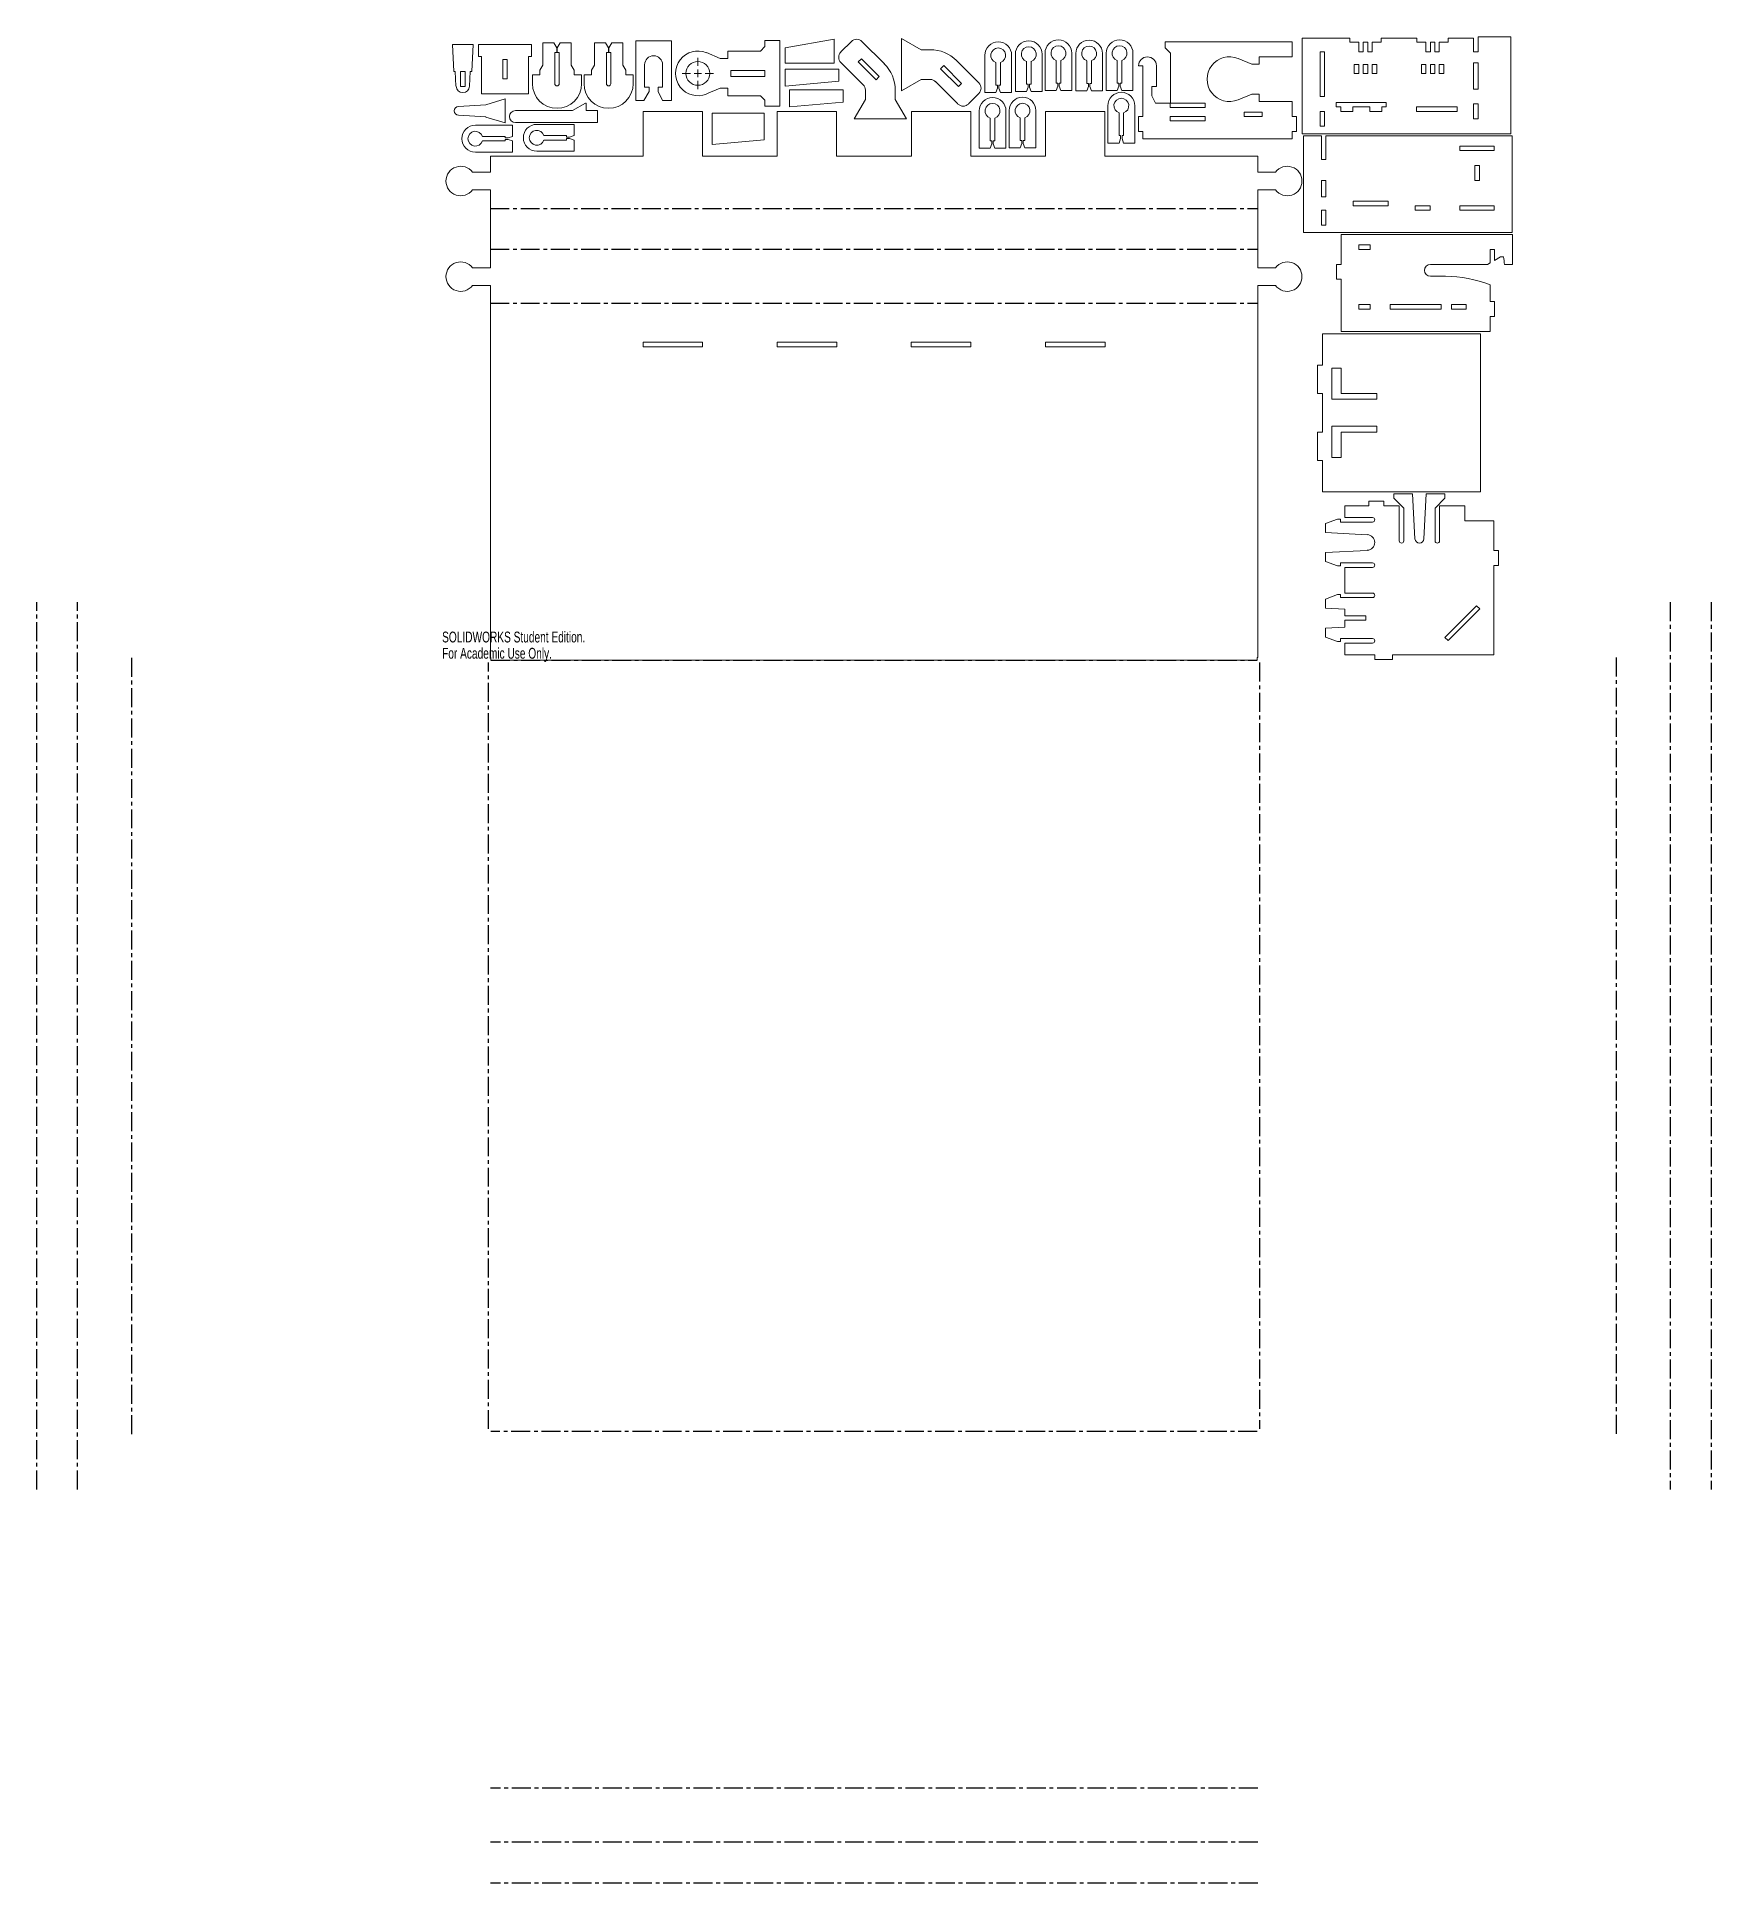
# Model space of a CAD drawing. Header units: millimetres. Extents: x -272 to 851, y -819 to 419.
import ezdxf

# ---------------------------------------------------------------- set-up
doc = ezdxf.new("R2010")
doc.units = ezdxf.units.MM
doc.linetypes.add('CENTERX2', pattern=[20.32, 12.7, -2.54, 2.54, -2.54])
doc.styles.add('SLDTEXTSTYLE0', font='TXT', dxfattribs={"width": 0.7})

# ---------------------------------------------------------------- blocks, each defined once
blk = doc.blocks.new('SW_CENTERMARKSYMBOL_0')
at = {"color": 0, "linetype": 'Continuous', "lineweight": 0}
for p, q in [((-5, 0), (-10.5, 0)), ((0, 0), (-2.5, 0)), ((0, 5), (0, 10.5)), ((0, 0), (0, 2.5)), ((0, 0), (0, -2.5)), ((0, 0), (2.5, 0)), ((5, 0), (10.5, 0)), ((0, -5), (0, -10.5))]:
    blk.add_line(p, q, dxfattribs=at)

msp = doc.modelspace()

# ---------------------------------------------------------------- linework, layer by layer
at = {"color": 7, "linetype": 'Continuous', "lineweight": 15}
for p, q in [((6.9, 414), (7.8, 396)), ((20.9, 414), (6.9, 414)), ((19.9, 396), (20.9, 414)), ((24.5, 414), (24.5, 406)), ((59.9, 414), (24.5, 414)), ((59.9, 406), (59.9, 414)), ((74.9, 415.3), (67.6, 415.3)), ((67.6, 415.3), (67.6, 400.2)), ((77, 411.8), (74.9, 415.3)), ((75.6, 408.8), (77, 408.8)), ((75.6, 387.8), (75.6, 408.8)), ((77, 408.8), (77, 411.8)), ((77.2, 411.8), (79.2, 415.3)), ((77.2, 408.8), (77.2, 411.8)), ((78.6, 408.8), (77.2, 408.8)), ((78.6, 387.8), (78.6, 408.8)), ((79.2, 415.3), (86.6, 415.3)), ((86.6, 415.3), (86.6, 400.2)), ((109.6, 415.2), (102.2, 415.2)), ((102.2, 415.2), (102.2, 400.2)), ((111.6, 411.8), (109.6, 415.2)), ((110.2, 408.8), (111.6, 408.8)), ((110.2, 387.8), (110.2, 408.8)), ((111.6, 408.8), (111.6, 411.8)), ((111.8, 411.8), (113.8, 415.2)), ((111.8, 408.8), (111.8, 411.8)), ((113.2, 408.8), (111.8, 408.8)), ((113.2, 387.8), (113.2, 408.8)), ((113.8, 415.2), (121.2, 415.2)), ((121.2, 415.2), (121.2, 400.2)), ((129.9, 376.5), (129.9, 416.5)), ((129.9, 416.5), (153.9, 416.5)), ((153.9, 416.5), (153.9, 376.5)), ((191.6, 404.7), (191.6, 409.7)), ((191.6, 409.7), (213.6, 409.7)), ((213.6, 409.7), (216.6, 412.7)), ((216.6, 412.7), (216.6, 416.7)), ((216.6, 416.7), (226.6, 416.7)), ((226.6, 416.7), (226.6, 372.7)), ((230.1, 411.8), (263.1, 417.7)), ((230.1, 401.5), (230.1, 411.8)), ((263.1, 417.7), (263.1, 401.5)), ((267.5, 409.1), (274.6, 416.1)), ((281.7, 416.1), (296.7, 401.1)), ((308.3, 418.1), (308.3, 383.1)), ((321.3, 410.6), (308.3, 418.1)), ((327.5, 410.6), (321.3, 410.6)), ((485.2, 415.8), (485.2, 411.8)), ((570.2, 415.8), (485.2, 415.8)), ((485.2, 411.8), (488.7, 408.3)), ((570.2, 415.8), (570.2, 405.8)), ((577, 354.2), (577, 418.4)), ((577, 418.4), (609, 418.4)), ((592, 409.2), (589, 409.2)), ((589, 379.2), (589, 409.2)), ((592, 379.2), (592, 409.2)), ((609, 418.4), (609, 415.7)), ((609, 415.7), (615, 415.7)), ((615, 409.2), (615, 415.7)), ((618, 409.2), (615, 409.2)), ((618, 415.7), (618, 409.2)), ((618, 415.7), (621, 415.7)), ((621, 409.2), (621, 415.7)), ((624, 409.2), (621, 409.2)), ((624, 415.7), (624, 409.2)), ((624, 415.7), (630, 415.7)), ((630, 415.7), (630, 418.4)), ((630, 418.4), (654, 418.4)), ((654, 415.7), (654, 418.4)), ((660, 415.7), (654, 415.7)), ((660, 415.7), (660, 409.2)), ((660, 409.2), (663, 409.2)), ((663, 409.2), (663, 415.7)), ((666, 415.7), (663, 415.7)), ((666, 415.7), (666, 409.2)), ((666, 409.2), (669, 409.2)), ((669, 409.2), (669, 415.7)), ((675, 415.7), (669, 415.7)), ((675, 418.4), (675, 415.7)), ((675, 418.4), (692, 418.4)), ((692, 418.4), (692, 409.2)), ((692, 409.2), (695, 409.2)), ((695, 419.2), (695, 409.2)), ((695, 419.2), (717, 419.2)), ((717, 354.2), (717, 419.2)), ((24.5, 406), (26.5, 406)), ((26.5, 406), (26.5, 381)), ((43.7, 404), (40.7, 404)), ((40.7, 404), (40.7, 391)), ((43.7, 391), (43.7, 404)), ((57.9, 406), (59.9, 406)), ((57.9, 381), (57.9, 406)), ((67.6, 400.2), (65.6, 396.8)), ((65.6, 396.8), (65.6, 393.8)), ((86.6, 400.2), (88.6, 396.8)), ((88.6, 396.8), (88.6, 393.8)), ((102.2, 400.2), (100.2, 396.8)), ((100.2, 396.8), (100.2, 393.8)), ((121.2, 400.2), (123.2, 396.8)), ((123.2, 396.8), (123.2, 393.8)), ((135.9, 400.5), (135.9, 385.5)), ((147.9, 385.5), (147.9, 400.5)), ((177.4, 408.6), (186.6, 404.7)), ((186.6, 404.7), (191.6, 404.7)), ((216.6, 396.7), (193.6, 396.7)), ((193.6, 396.7), (193.6, 392.7)), ((216.6, 392.7), (216.6, 396.7)), ((263.1, 401.5), (230.1, 401.5)), ((230.2, 397.5), (266.2, 397.5)), ((230.2, 386.2), (230.2, 397.5)), ((266.2, 397.5), (266.2, 389.4)), ((282.5, 387), (267.5, 402)), ((279.2, 402.4), (281.3, 404.5)), ((291.2, 390.3), (279.2, 402.4)), ((281.3, 404.5), (293.3, 392.5)), ((336.5, 400), (334.4, 397.8)), ((334.4, 397.8), (346.4, 385.8)), ((348.5, 387.9), (336.5, 400)), ((360.2, 388.3), (345.2, 403.3)), ((364.1, 406.8), (364.1, 381.8)), ((371.6, 386.8), (371.6, 402)), ((374.6, 386.8), (374.6, 402)), ((382.1, 406.8), (382.1, 381.8)), ((384.6, 407.5), (384.6, 382.5)), ((392.1, 387.5), (392.1, 402.8)), ((395.1, 387.5), (395.1, 402.8)), ((402.6, 407.5), (402.6, 382.5)), ((404.5, 408.2), (404.5, 383.2)), ((412, 388.2), (412, 403.4)), ((415, 388.2), (415, 403.4)), ((422.5, 408.2), (422.5, 383.2)), ((425.1, 408), (425.1, 383)), ((432.6, 388), (432.6, 403.2)), ((435.6, 388), (435.6, 403.2)), ((443.1, 408), (443.1, 383)), ((445.5, 408.2), (445.5, 383.2)), ((453, 388.2), (453, 403.4)), ((456, 388.2), (456, 403.4)), ((463.5, 408.2), (463.5, 383.2)), ((467.2, 399.8), (470.2, 399.8)), ((470.2, 399.8), (470.2, 365.8)), ((479.2, 385.8), (479.2, 399.8)), ((488.7, 408.3), (488.7, 374.8)), ((534, 404.7), (543.2, 400.8)), ((543.2, 400.8), (548.2, 400.8)), ((548.2, 405.8), (570.2, 405.8)), ((548.2, 400.8), (548.2, 405.8)), ((612, 400.7), (612, 394.7)), ((615, 400.7), (612, 400.7)), ((615, 400.7), (615, 394.7)), ((618, 400.7), (618, 394.7)), ((621, 400.7), (618, 400.7)), ((621, 400.7), (621, 394.7)), ((624, 400.7), (624, 394.7)), ((627, 400.7), (624, 400.7)), ((627, 400.7), (627, 394.7)), ((657, 400.7), (660, 400.7)), ((657, 400.7), (657, 394.7)), ((660, 400.7), (660, 394.7)), ((663, 400.7), (666, 400.7)), ((663, 400.7), (663, 394.7)), ((666, 400.7), (666, 394.7)), ((669, 400.7), (672, 400.7)), ((669, 400.7), (669, 394.7)), ((672, 400.7), (672, 394.7)), ((692, 401.8), (695, 401.8)), ((692, 401.8), (692, 384.1)), ((695, 401.8), (695, 384.1)), ((7.8, 396), (8.8, 396)), ((8.8, 396), (9.3, 386.1)), ((12.4, 396), (12.4, 386)), ((15.4, 396), (12.4, 396)), ((12.4, 386), (15.4, 386)), ((15.4, 386), (15.4, 396)), ((18.4, 386.1), (18.9, 396)), ((18.9, 396), (19.9, 396)), ((40.7, 391), (43.7, 391)), ((65.6, 393.8), (60.6, 393.8)), ((60.6, 393.8), (60.6, 387.8)), ((88.6, 393.8), (93.6, 393.8)), ((93.6, 393.8), (93.6, 387.8)), ((100.2, 393.8), (95.2, 393.8)), ((95.2, 393.8), (95.2, 387.8)), ((123.2, 393.8), (128.2, 393.8)), ((128.2, 393.8), (128.2, 387.8)), ((135.9, 385.5), (138.9, 385.5)), ((138.9, 385.5), (138.9, 382.5)), ((144.9, 382.5), (144.9, 385.5)), ((144.9, 385.5), (147.9, 385.5)), ((177.4, 380.9), (186.6, 384.7)), ((186.6, 384.7), (191.6, 384.7)), ((191.6, 384.7), (191.6, 379.7)), ((216.6, 392.7), (193.6, 392.7)), ((266.2, 389.4), (230.2, 386.2)), ((293.3, 392.5), (291.2, 390.3)), ((308.3, 383.1), (321.3, 390.6)), ((321.3, 390.6), (327.5, 390.6)), ((331, 389.2), (346, 374.2)), ((346.4, 385.8), (348.5, 387.9)), ((372.6, 386.8), (371.6, 386.8)), ((371.6, 381.8), (372.6, 384.8)), ((372.6, 384.8), (372.6, 386.8)), ((373.6, 386.8), (374.6, 386.8)), ((373.6, 384.8), (373.6, 386.8)), ((374.6, 381.8), (373.6, 384.8)), ((393.1, 387.5), (392.1, 387.5)), ((392.1, 382.5), (393.1, 385.5)), ((393.1, 385.5), (393.1, 387.5)), ((394.1, 387.5), (395.1, 387.5)), ((394.1, 385.5), (394.1, 387.5)), ((395.1, 382.5), (394.1, 385.5)), ((413, 388.2), (412, 388.2)), ((412, 383.2), (413, 386.2)), ((413, 386.2), (413, 388.2)), ((414, 388.2), (415, 388.2)), ((414, 386.2), (414, 388.2)), ((415, 383.2), (414, 386.2)), ((433.6, 388), (432.6, 388)), ((432.6, 383), (433.6, 386)), ((433.6, 386), (433.6, 388)), ((434.6, 388), (435.6, 388)), ((434.6, 386), (434.6, 388)), ((435.6, 383), (434.6, 386)), ((454, 388.2), (453, 388.2)), ((453, 383.2), (454, 386.2)), ((454, 386.2), (454, 388.2)), ((455, 388.2), (456, 388.2)), ((455, 386.2), (455, 388.2)), ((456, 383.2), (455, 386.2)), ((476.2, 385.8), (479.2, 385.8)), ((476.2, 379.6), (476.2, 385.8)), ((615, 394.7), (612, 394.7)), ((621, 394.7), (618, 394.7)), ((627, 394.7), (624, 394.7)), ((657, 394.7), (660, 394.7)), ((663, 394.7), (666, 394.7)), ((669, 394.7), (672, 394.7)), ((692, 384.1), (695, 384.1)), ((29.4, 373.5), (11.1, 372.6)), ((26.5, 381), (57.9, 381)), ((42.4, 377.7), (29.4, 373.7)), ((29.4, 373.7), (29.4, 373.5)), ((42.4, 361.5), (42.4, 377.7)), ((96.2, 374.7), (87.5, 369.7)), ((96.7, 374.7), (96.2, 374.7)), ((96.7, 369.7), (96.7, 374.7)), ((135.4, 376.5), (129.9, 376.5)), ((138.9, 382.5), (135.4, 376.5)), ((147.9, 376.5), (144.9, 382.5)), ((153.9, 376.5), (147.9, 376.5)), ((191.6, 379.7), (213.6, 379.7)), ((213.6, 379.7), (216.6, 376.7)), ((216.6, 376.7), (216.6, 372.7)), ((216.6, 372.7), (226.6, 372.7)), ((233, 383.7), (269, 383.7)), ((233, 372.3), (233, 383.7)), ((269, 375.5), (233, 372.3)), ((269, 383.7), (269, 375.5)), ((276.5, 364.2), (284, 377.2)), ((284, 377.2), (284, 383.5)), ((304, 383.5), (304, 377.2)), ((304, 377.2), (311.5, 364.2)), ((353.1, 374.2), (360.2, 381.2)), ((364.1, 381.8), (371.6, 381.8)), ((382.1, 381.8), (374.6, 381.8)), ((384.6, 382.5), (392.1, 382.5)), ((402.6, 382.5), (395.1, 382.5)), ((404.5, 383.2), (412, 383.2)), ((422.5, 383.2), (415, 383.2)), ((425.1, 383), (432.6, 383)), ((443.1, 383), (435.6, 383)), ((445.5, 383.2), (453, 383.2)), ((446.7, 373), (446.7, 348)), ((463.5, 383.2), (456, 383.2)), ((464.7, 373), (464.7, 348)), ((478.6, 374.8), (476.2, 379.6)), ((488.5, 374.8), (478.6, 374.8)), ((488.5, 371.8), (488.5, 374.8)), ((511.9, 371.8), (488.5, 371.8)), ((511.9, 374.8), (488.7, 374.8)), ((511.9, 371.8), (511.9, 374.8)), ((543.2, 380.8), (534, 377)), ((548.2, 380.8), (543.2, 380.8)), ((548.2, 375.8), (548.2, 380.8)), ((570.2, 375.8), (548.2, 375.8)), ((570.2, 375.8), (570.2, 365.8)), ((592, 379.2), (589, 379.2)), ((633.4, 375.2), (599.9, 375.2)), ((599.9, 372.2), (599.9, 375.2)), ((602.9, 372.2), (599.9, 372.2)), ((602.9, 369.2), (602.9, 372.2)), ((610.9, 372.2), (610.9, 369.2)), ((610.9, 372.2), (622.4, 372.2)), ((622.4, 372.2), (622.4, 369.2)), ((630.4, 369.2), (630.4, 372.2)), ((630.4, 372.2), (633.4, 372.2)), ((633.4, 372.2), (633.4, 375.2)), ((653.7, 369.2), (653.7, 372.2)), ((653.7, 372.2), (681.1, 372.2)), ((681.1, 369.2), (681.1, 372.2)), ((695, 374.2), (692, 374.2)), ((692, 374.2), (692, 364.2)), ((695, 364.2), (695, 374.2)), ((29.4, 365.6), (11.1, 366.6)), ((22.3, 359.9), (47.3, 359.9)), ((29.4, 365.4), (29.4, 365.6)), ((42.4, 361.5), (29.4, 365.4)), ((47.3, 359.9), (47.3, 352.4)), ((87.5, 369.7), (49.2, 369.7)), ((49.2, 361.7), (104.2, 361.7)), ((63.5, 360.5), (88.5, 360.5)), ((88.5, 360.5), (88.5, 353)), ((104.2, 369.7), (96.7, 369.7)), ((104.2, 361.7), (104.2, 369.7)), ((134.9, 369.2), (134.9, 339.2)), ((174.7, 369.2), (134.9, 369.2)), ((174.7, 369.2), (174.7, 339.2)), ((216.1, 368), (181.1, 368)), ((181.1, 368), (181.1, 347)), ((216.1, 350.1), (216.1, 368)), ((224.9, 369.2), (224.9, 339.2)), ((264.7, 369.2), (224.9, 369.2)), ((264.7, 369.2), (264.7, 339.2)), ((311.5, 364.2), (276.5, 364.2)), ((314.9, 369.2), (314.9, 339.2)), ((314.9, 369.2), (354.7, 369.2)), ((354.7, 369.2), (354.7, 339.2)), ((360.3, 369.5), (360.3, 344.5)), ((367.8, 349.5), (367.8, 364.7)), ((370.8, 349.5), (370.8, 364.7)), ((378.3, 369.5), (378.3, 344.5)), ((380.4, 369.7), (380.4, 344.7)), ((387.9, 349.7), (387.9, 365)), ((390.9, 349.7), (390.9, 365)), ((398.4, 369.7), (398.4, 344.7)), ((404.9, 369.2), (404.9, 339.2)), ((404.9, 369.2), (444.7, 369.2)), ((444.7, 369.2), (444.7, 339.2)), ((454.2, 353), (454.2, 368.2)), ((457.2, 353), (457.2, 368.2)), ((467.2, 355.8), (467.2, 365.8)), ((467.2, 365.8), (470.2, 365.8)), ((511.9, 365.8), (488.5, 365.8)), ((488.5, 362.8), (488.5, 365.8)), ((511.9, 362.8), (488.5, 362.8)), ((511.9, 362.8), (511.9, 365.8)), ((538.2, 365.8), (538.2, 368.8)), ((538.2, 368.8), (550.2, 368.8)), ((550.2, 365.8), (538.2, 365.8)), ((550.2, 368.8), (550.2, 365.8)), ((573.2, 365.8), (570.2, 365.8)), ((573.2, 365.8), (573.2, 355.8)), ((589, 369.2), (592, 369.2)), ((589, 359.2), (589, 369.2)), ((592, 359.2), (589, 359.2)), ((592, 369.2), (592, 359.2)), ((610.9, 369.2), (602.9, 369.2)), ((622.4, 369.2), (630.4, 369.2)), ((681.1, 369.2), (653.7, 369.2)), ((692, 364.2), (695, 364.2)), ((42.3, 352.4), (27.1, 352.4)), ((42.3, 349.4), (27.1, 349.4)), ((42.3, 351.4), (42.3, 352.4)), ((44.3, 351.4), (42.3, 351.4)), ((44.3, 350.4), (42.3, 350.4)), ((42.3, 350.4), (42.3, 349.4)), ((47.3, 352.4), (44.3, 351.4)), ((47.3, 349.4), (44.3, 350.4)), ((47.3, 341.9), (47.3, 349.4)), ((83.5, 353), (68.3, 353)), ((83.5, 350), (68.3, 350)), ((83.5, 352), (83.5, 353)), ((85.5, 352), (83.5, 352)), ((85.5, 351), (83.5, 351)), ((83.5, 351), (83.5, 350)), ((88.5, 353), (85.5, 352)), ((88.5, 350), (85.5, 351)), ((88.5, 342.5), (88.5, 350)), ((181.1, 347), (216.1, 350.1)), ((368.8, 349.5), (367.8, 349.5)), ((367.8, 344.5), (368.8, 347.5)), ((368.8, 347.5), (368.8, 349.5)), ((369.8, 349.5), (370.8, 349.5)), ((369.8, 347.5), (369.8, 349.5)), ((370.8, 344.5), (369.8, 347.5)), ((388.9, 349.7), (387.9, 349.7)), ((387.9, 344.7), (388.9, 347.7)), ((388.9, 347.7), (388.9, 349.7)), ((389.9, 349.7), (390.9, 349.7)), ((389.9, 347.7), (389.9, 349.7)), ((390.9, 344.7), (389.9, 347.7)), ((446.7, 348), (454.2, 348)), ((455.2, 353), (454.2, 353)), ((454.2, 348), (455.2, 351)), ((455.2, 351), (455.2, 353)), ((456.2, 353), (457.2, 353)), ((456.2, 351), (456.2, 353)), ((457.2, 348), (456.2, 351)), ((464.7, 348), (457.2, 348)), ((467.2, 355.8), (470.2, 355.8)), ((470.2, 355.8), (470.2, 350.8)), ((470.2, 350.8), (570.2, 350.8)), ((573.2, 355.8), (570.2, 355.8)), ((570.2, 355.8), (570.2, 350.8)), ((577, 354.2), (717, 354.2)), ((577.9, 287.9), (577.9, 352.9)), ((589.9, 352.9), (577.9, 352.9)), ((589.9, 336.9), (589.9, 352.9)), ((717.9, 352.9), (592.9, 352.9)), ((592.9, 336.9), (592.9, 352.9)), ((717.9, 287.9), (717.9, 352.9)), ((22.3, 341.9), (47.3, 341.9)), ((32.4, 328.4), (32.4, 339.2)), ((32.4, 339.2), (134.9, 339.2)), ((63.5, 342.5), (88.5, 342.5)), ((174.7, 339.2), (224.9, 339.2)), ((264.7, 339.2), (314.9, 339.2)), ((404.9, 339.2), (354.7, 339.2)), ((360.3, 344.5), (367.8, 344.5)), ((378.3, 344.5), (370.8, 344.5)), ((380.4, 344.7), (387.9, 344.7)), ((398.4, 344.7), (390.9, 344.7)), ((547.2, 339.2), (444.7, 339.2)), ((547.2, 328.4), (547.2, 339.2)), ((592.9, 336.9), (589.9, 336.9)), ((682.9, 345.9), (705.9, 345.9)), ((682.9, 342.9), (682.9, 345.9)), ((682.9, 342.9), (705.9, 342.9)), ((705.9, 342.9), (705.9, 345.9)), ((20.5, 328.4), (32.4, 328.4)), ((559.1, 328.4), (547.2, 328.4)), ((589.9, 311.9), (589.9, 322.9)), ((592.9, 322.9), (589.9, 322.9)), ((592.9, 311.9), (592.9, 322.9)), ((695.9, 332.9), (692.9, 332.9)), ((692.9, 332.9), (692.9, 322.9)), ((692.9, 322.9), (695.9, 322.9)), ((695.9, 322.9), (695.9, 332.9)), ((32.4, 316.6), (20.5, 316.6)), ((32.4, 264.3), (32.4, 316.6)), ((547.2, 316.6), (559.1, 316.6)), ((547.2, 264.3), (547.2, 316.6)), ((592.9, 311.9), (589.9, 311.9)), ((592.9, 302.9), (589.9, 302.9)), ((589.9, 302.9), (589.9, 292.9)), ((592.9, 292.9), (592.9, 302.9)), ((611.2, 308.9), (634.6, 308.9)), ((611.2, 308.9), (611.2, 305.9)), ((611.2, 305.9), (634.6, 305.9)), ((634.6, 308.9), (634.6, 305.9)), ((662.9, 305.9), (652.9, 305.9)), ((652.9, 305.9), (652.9, 302.9)), ((652.9, 302.9), (662.9, 302.9)), ((662.9, 302.9), (662.9, 305.9)), ((682.9, 305.9), (705.9, 305.9)), ((682.9, 302.9), (682.9, 305.9)), ((682.9, 302.9), (705.9, 302.9)), ((705.9, 302.9), (705.9, 305.9)), ((717.9, 287.9), (577.9, 287.9)), ((589.9, 292.9), (592.9, 292.9)), ((603.1, 286.6), (603.1, 266.6)), ((603.1, 286.6), (718.1, 286.6)), ((718.1, 266.6), (718.1, 286.6)), ((615.1, 279.6), (622.6, 279.6)), ((615.1, 276.6), (615.1, 279.6)), ((615.1, 276.6), (622.6, 276.6)), ((622.6, 276.6), (622.6, 279.6)), ((703.1, 276.6), (706.1, 276.6)), ((703.1, 276.6), (703.1, 267.6)), ((706.1, 276.6), (706.1, 269.3)), ((32.4, 264.3), (20.5, 264.3)), ((547.2, 264.3), (559.1, 264.3)), ((600.1, 256.6), (600.1, 266.6)), ((600.1, 266.6), (603.1, 266.6)), ((701.4, 266.6), (663.1, 266.6)), ((703.1, 267.6), (701.4, 266.6)), ((706.1, 269.3), (710.1, 271.6)), ((710.1, 271.6), (712.1, 271.6)), ((712.8, 266.6), (718.1, 266.6)), ((20.5, 252.5), (32.4, 252.5)), ((32.4, 252.5), (32.4, 2.9)), ((559.1, 252.5), (547.2, 252.5)), ((547.2, 252.5), (547.2, 2.9)), ((600.1, 256.6), (603.1, 256.6)), ((603.1, 256.6), (603.1, 221.6)), ((663.1, 258.6), (673.1, 258.6)), ((703.1, 252.8), (703.1, 241.6)), ((615.1, 239.6), (622.6, 239.6)), ((615.1, 236.6), (615.1, 239.6)), ((615.1, 236.6), (622.6, 236.6)), ((622.6, 236.6), (622.6, 239.6)), ((670.2, 239.6), (636, 239.6)), ((636, 239.6), (636, 236.6)), ((670.2, 236.6), (636, 236.6)), ((670.2, 239.6), (670.2, 236.6)), ((687.1, 239.6), (677.1, 239.6)), ((677.1, 239.6), (677.1, 236.6)), ((677.1, 236.6), (687.1, 236.6)), ((687.1, 236.6), (687.1, 239.6)), ((706.1, 241.6), (703.1, 241.6)), ((706.1, 241.6), (706.1, 231.6)), ((706.1, 231.6), (703.1, 231.6)), ((703.1, 231.6), (703.1, 221.6)), ((174.8, 214.5), (134.8, 214.5)), ((134.8, 214.5), (134.8, 211.3)), ((134.8, 211.3), (174.8, 211.3)), ((174.8, 211.3), (174.8, 214.5)), ((264.8, 214.5), (224.8, 214.5)), ((224.8, 214.5), (224.8, 211.3)), ((224.8, 211.3), (264.8, 211.3)), ((264.8, 211.3), (264.8, 214.5)), ((314.8, 214.5), (354.8, 214.5)), ((314.8, 211.3), (314.8, 214.5)), ((354.8, 211.3), (314.8, 211.3)), ((354.8, 214.5), (354.8, 211.3)), ((404.8, 214.5), (444.8, 214.5)), ((404.8, 211.3), (404.8, 214.5)), ((444.8, 211.3), (404.8, 211.3)), ((444.8, 214.5), (444.8, 211.3)), ((590.7, 220.1), (590.7, 199.1)), ((696.7, 220.1), (590.7, 220.1)), ((703.1, 221.6), (603.1, 221.6)), ((696.7, 114.1), (696.7, 220.1)), ((587.4, 199.1), (590.7, 199.1)), ((587.4, 199.1), (587.4, 180.1)), ((603.2, 197.1), (597, 197.1)), ((597, 197.1), (597, 176.1)), ((603.2, 180.1), (603.2, 197.1)), ((590.7, 180.1), (587.4, 180.1)), ((590.7, 154.1), (590.7, 180.1)), ((597, 176.1), (627, 176.1)), ((627, 180.1), (603.2, 180.1)), ((627, 176.1), (627, 180.1)), ((587.4, 135.1), (587.4, 154.1)), ((590.7, 154.1), (587.4, 154.1)), ((597, 158.1), (627, 158.1)), ((597, 137.1), (597, 158.1)), ((603.2, 154.1), (603.2, 137.1)), ((627, 154.1), (603.2, 154.1)), ((627, 158.1), (627, 154.1)), ((603.2, 137.1), (597, 137.1)), ((587.4, 135.1), (590.7, 135.1)), ((590.7, 114.1), (590.7, 135.1)), ((696.7, 114.1), (590.7, 114.1)), ((638.6, 112.7), (638.6, 109.7)), ((651.1, 112.7), (638.6, 112.7)), ((651.1, 112.7), (652.7, 82.6)), ((660.3, 112.7), (658.7, 82.6)), ((660.3, 112.7), (672.8, 112.7)), ((672.8, 112.7), (672.8, 109.7)), ((605.7, 104.7), (605.7, 96.8)), ((621.7, 104.7), (605.7, 104.7)), ((621.7, 107.7), (621.7, 104.7)), ((631.7, 107.7), (621.7, 107.7)), ((631.7, 107.7), (631.7, 104.7)), ((642.2, 104.7), (631.7, 104.7)), ((645.2, 103.1), (638.6, 109.7)), ((642.2, 104.7), (642.2, 81.2)), ((645.2, 81.2), (645.2, 103.1)), ((666.2, 103.1), (672.8, 109.7)), ((666.2, 81.2), (666.2, 103.1)), ((669.2, 104.7), (669.2, 81.2)), ((686.2, 104.7), (669.2, 104.7)), ((686.2, 104.7), (686.2, 94.7)), ((600.7, 95.8), (592.7, 92.8)), ((592.7, 92.8), (592.7, 86.8)), ((620.7, 85.3), (592.7, 86.8)), ((602.7, 95.8), (600.7, 95.8)), ((602.7, 93.8), (602.7, 95.8)), ((602.7, 93.8), (624.2, 93.8)), ((624.2, 96.8), (605.7, 96.8)), ((686.2, 94.7), (705.7, 94.7)), ((705.7, 74.7), (705.7, 94.7)), ((592.7, 73.4), (620.7, 74.8)), ((708.7, 74.7), (705.7, 74.7)), ((708.7, 64.7), (708.7, 74.7)), ((592.7, 73.4), (592.7, 67.4)), ((592.7, 67.4), (600.7, 64.4)), ((600.7, 64.4), (602.7, 64.4)), ((624.2, 66.4), (602.7, 66.4)), ((602.7, 64.4), (602.7, 66.4)), ((605.7, 63.4), (605.7, 46.1)), ((605.7, 63.4), (624.2, 63.4)), ((708.7, 64.7), (705.7, 64.7)), ((705.7, 4.7), (705.7, 64.7)), ((592.7, 42.1), (600.7, 45.1)), ((592.7, 36.1), (592.7, 42.1)), ((600.7, 45.1), (602.7, 45.1)), ((602.7, 45.1), (602.7, 43.1)), ((624.2, 43.1), (602.7, 43.1)), ((605.7, 46.1), (624.2, 46.1)), ((694, 37.6), (672.8, 16.4)), ((696.1, 35.5), (694, 37.6)), ((592.7, 36.1), (605.7, 35.4)), ((605.7, 35.4), (605.7, 30.9)), ((605.7, 30.9), (619.7, 30.9)), ((605.7, 27.9), (605.7, 23.3)), ((619.7, 27.9), (605.7, 27.9)), ((619.7, 30.9), (619.7, 27.9)), ((674.9, 14.3), (696.1, 35.5)), ((605.7, 23.3), (592.7, 22.6)), ((592.7, 16.6), (592.7, 22.6)), ((600.7, 13.6), (592.7, 16.6)), ((602.7, 13.6), (600.7, 13.6)), ((602.7, 15.6), (624.2, 15.6)), ((602.7, 15.6), (602.7, 13.6)), ((605.7, 12.6), (605.7, 4.7)), ((624.2, 12.6), (605.7, 12.6)), ((672.8, 16.4), (674.9, 14.3)), ((32.8, 2.9), (32.4, 2.9)), ((32.8, 1.2), (32.8, 2.9)), ((32.8, 1.2), (546.8, 1.2)), ((546.8, 2.9), (547.2, 2.9)), ((546.8, 1.2), (546.8, 2.9)), ((605.7, 4.7), (625.7, 4.7)), ((625.7, 1.7), (625.7, 4.7)), ((637.7, 1.7), (625.7, 1.7)), ((637.7, 4.7), (705.7, 4.7)), ((637.7, 1.7), (637.7, 4.7))]:
    msp.add_line(p, q, dxfattribs=at)
at = {"color": 7, "linetype": 'CENTERX2'}
for p, q in [((32.4, 304.1), (547.2, 304.1)), ((32.4, 276.8), (547.2, 276.8)), ((32.4, 240.5), (547.2, 240.5)), ((-271.8, -555), (-271.8, 40)), ((-244.5, -555), (-244.5, 40)), ((824, 40), (824, -555)), ((851.4, 40), (851.4, -555)), ((-208.2, -518), (-208.2, 3)), ((32.8, 1.2), (546.8, 1.2)), ((787.7, 3), (787.7, -518)), ((31.1, -514.5), (31.1, -0.5)), ((548.4, -0.5), (548.4, -514.5)), ((546.8, -516.1), (32.8, -516.1)), ((547.2, -755.4), (32.4, -755.4)), ((547.2, -791.7), (32.4, -791.7)), ((547.2, -819.1), (32.4, -819.1))]:
    msp.add_line(p, q, dxfattribs=at)
at = {"color": 7, "linetype": 'Continuous', "lineweight": 15}
msp.add_circle((171.6, 394.7), 8, dxfattribs=at)
for centre, radius, start, end in [((171.6, 394.7), 15, 67.3801, 292.6199), ((271.1, 405.5), 5, 135, 225), ((278.1, 412.6), 5, 45, 135), ((327.5, 385.6), 25, 45, 90), ((373.1, 406.8), 9, 0, 180), ((373.1, 406.8), 5, 287.4576, 252.5424), ((393.6, 407.5), 9, 0, 180), ((393.6, 407.5), 5, 287.4576, 252.5424), ((413.5, 408.2), 9, 0, 180), ((413.5, 408.2), 5, 287.4576, 252.5424), ((434.1, 408), 9, 0, 180), ((434.1, 408), 5, 287.4576, 252.5424), ((454.5, 408.2), 9, 0, 180), ((454.5, 408.2), 5, 287.4576, 252.5424), ((141.9, 400.5), 6, 0, 180), ((279, 383.5), 25, 0, 45), ((473.2, 399.8), 6, 0, 180), ((528.2, 390.8), 15, 67.3801, 292.6199), ((13.9, 386.3), 4.53, 183, 357), ((77.1, 387.8), 16.5, 180, 0), ((77.1, 387.8), 1.5, 180, 0), ((111.7, 387.8), 16.5, 180, 0), ((111.7, 387.8), 1.5, 180, 0), ((279, 383.5), 5, 0, 45), ((327.5, 385.6), 5, 45, 90), ((356.6, 384.8), 5, 315, 45), ((11.2, 369.6), 3, 93, 267), ((349.6, 377.7), 5, 225, 315), ((369.3, 369.5), 9, 0, 180), ((369.3, 369.5), 5, 287.4576, 252.5424), ((389.4, 369.7), 9, 0, 180), ((389.4, 369.7), 5, 287.4576, 252.5424), ((455.7, 373), 9, 0, 180), ((455.7, 373), 5, 287.4576, 252.5424), ((22.3, 350.9), 9, 90, 270), ((49.2, 365.7), 4, 90, 270), ((63.5, 351.5), 9, 90, 270), ((22.3, 350.9), 5, 17.4576, 342.5424), ((63.5, 351.5), 5, 17.4576, 342.5424), ((12.5, 322.5), 9.9, 36.5811, 323.4189), ((567, 322.5), 9.9, 216.5811, 143.4189), ((12.5, 258.4), 9.9, 36.5811, 323.4189), ((567, 258.4), 9.9, 216.5811, 143.4189), ((663.1, 262.6), 4, 90, 270), ((663.1, 262.6), 49.8, 4.6052, 10.4077), ((673.1, 177.6), 81, 68.2756, 90), ((624.2, 95.3), 1.5, 270, 90), ((620.4, 80.1), 5.27, 273, 87), ((643.7, 81.2), 1.5, 180, 0), ((655.7, 82.7), 3, 183, 357), ((667.7, 81.2), 1.5, 180, 0), ((624.2, 64.9), 1.5, 270, 90), ((624.2, 44.6), 1.5, 270, 90), ((624.2, 14.1), 1.5, 270, 90)]:
    msp.add_arc(centre, radius, start, end, dxfattribs=at)

# ---------------------------------------------------------------- block references
at = {"color": 7, "linetype": 'Continuous', "lineweight": 0}
msp.add_blockref('SW_CENTERMARKSYMBOL_0', (171.6, 394.7), dxfattribs=at)

# ---------------------------------------------------------------- texts
at = {"color": 7, "linetype": 'Continuous', "char_height": 7.266, "attachment_point": 1, "style": 'SLDTEXTSTYLE0'}
for s, insert in [('SOLIDWORKS Student Edition.', (0, 20.3)), ('For Academic Use Only.', (0, 9.4))]:
    msp.add_mtext(s, dxfattribs=dict(at, insert=insert))

doc.saveas('drawing.dxf')
